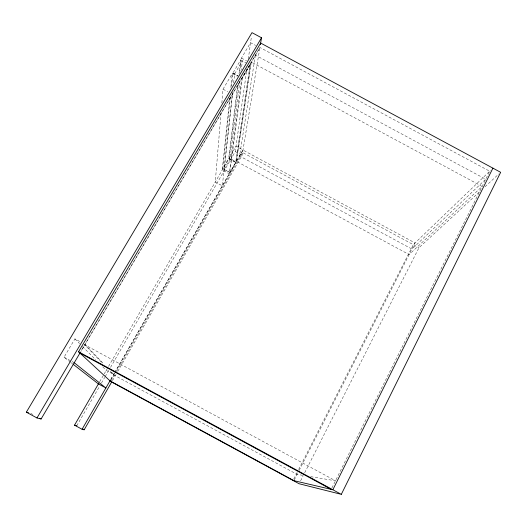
<?xml version="1.0" encoding="UTF-8"?>
<svg xmlns="http://www.w3.org/2000/svg" width="527" height="527" viewBox="0 0 527 527"><rect width="100%" height="100%" fill="white"/><g stroke="black" fill="none" stroke-linecap="round" stroke-linejoin="round"><path stroke-width="0.4" stroke-dasharray="2.63 1.98" d="M221.044 112.811L215.266 182.052L222.322 185.86L232.447 94.274M221.86 103.035L223.013 89.188L232.288 73.543L237.348 76.27M229.732 98.068L222.242 170.01L229.265 173.805L241.676 78.602M230.846 87.442L232.288 73.543M230.418 96.751L222.802 168.726L229.831 172.52L235.714 162.316L228.692 158.541L237.644 85.163M231.524 86.145L232.927 73.036L240.72 59.887L239.021 73.773M232.631 91.929L224.08 169.411L229.97 159.24L239.937 80.348M233.626 82.956L234.614 73.984L242.4 60.829L241.274 69.775M238.375 83.253L229.159 158.054L236.162 161.835L250.819 63.088M239.673 72.686L241.478 58.049L250.582 42.707L255.588 45.401M242.295 78.088L229.831 172.52L222.816 168.699L228.692 158.541L235.701 162.336L250.055 64.92L242.275 78.115L250.035 64.959M110.518 367.378L235.273 151.611L246.913 68.78M248.289 59.004L251.451 36.521M117.811 371.337L242.124 155.313L259.877 47.713L80.763 351.68M331.911 487.936L489.702 171.235L259.916 47.476L80.677 351.641M294.277 479.926L297.63 473.345M299.125 470.42L415.059 242.954L242.987 150.083L115.769 370.903M300.594 480.815L303.203 475.683M304.692 472.752L418.972 247.716L480.229 191.163M293.789 478.99L297.149 472.403M298.644 469.471L413.293 244.653L490.775 170.201M110.815 379.394L114.511 372.984M114.919 372.273L243.006 149.951L236.03 146.183L108.312 366.812M110.802 379.526L115.36 371.614M111.131 380.81L116.059 372.246M116.474 371.535L242.585 152.52L418.972 247.716M112.475 380.606L116.164 374.19M76.758 425.77L99.814 385.896M101.461 383.043L104.754 377.352M105.163 376.64L108.872 370.231M99.656 381.759L103.779 374.638M104.188 373.926L107.897 367.523M70.532 362.247L64.05 357.207L74.92 338.881L80.328 341.819M485.038 186.723L498.845 173.969M302.696 475.321L297.096 474.392L113.529 374.789L109.01 370.079M310.693 476.652L335.475 480.782L84.722 344.77L102.798 363.604M241.478 58.049L246.511 60.763M240.707 59.92L245.872 62.7M232.908 73.062L238.099 75.862M232.908 73.082L237.954 75.802M223.013 89.188L227.73 91.731M235.273 151.611L242.124 155.313M64.05 357.207L74.241 362.741M30.737 413.366L32.812 414.492M71.178 362.754L72.476 363.762M74.92 338.881L79.557 343.545M82.462 346.463L95.802 359.875M102.765 366.878L106.243 370.376L113.687 374.414L110.321 370.883M85.064 344.381L104.148 364.401M251.313 62.081L236.485 161.367L409.136 254.574L482.126 186.439L251.313 62.081M255.397 55.144L239.568 156.012L411.949 249.06L485.723 179.22L255.397 55.144"/><path stroke-width="0.79" d="M260.384 44.657L261.517 37.779L251.992 32.654L26.35 412.18L36.989 417.964L41.099 418.991L80.071 352.859M341.312 494.346L500.65 172.309L260.648 43.056L78.536 351.786L110.723 381.522L299.105 483.746L341.312 494.346L78.536 351.786M492.916 168.146L332.847 489.754L293.038 480.459M98.832 383.182L74.524 425.17L82.08 429.274L110.406 380.105M82.08 429.274L84.162 429.801L111.652 382.029M36.989 417.964L261.517 37.779M26.35 412.18L28.544 412.773M74.524 425.17L76.758 425.77M79.867 353.011L331.2 489.372M110.024 380.876L293.901 480.657M82.818 429.064L84.162 429.801M39.716 418.24L41.099 418.991M73.121 364.262L98.411 383.919L105.874 387.971L74.241 362.741"/></g></svg>
